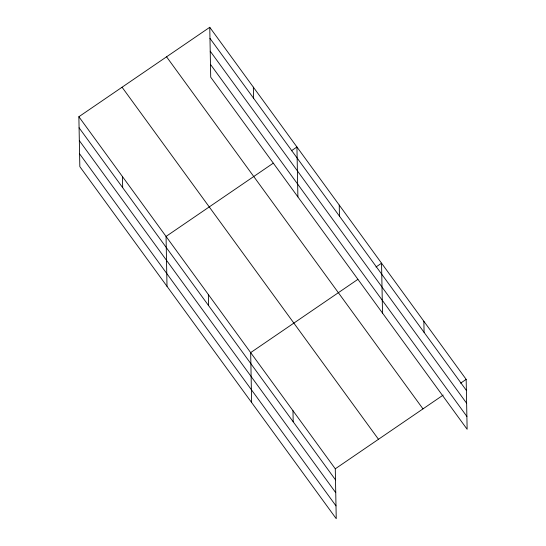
<?xml version="1.0" encoding="UTF-8"?>
<svg xmlns="http://www.w3.org/2000/svg" width="546" height="546" viewBox="0 0 546 546"><rect width="100%" height="100%" fill="white"/><g stroke="black" fill="none" stroke-linecap="round" stroke-linejoin="round"><path stroke-width="0.82" d="M78.87 116.735L335.285 468.802L336.24 518.7L79.832 166.632L78.87 116.735L209.76 27.3L466.168 379.368L467.13 429.265L210.715 77.198L209.76 27.3M273.253 163.186L166.052 236.438L167.008 286.336M291.366 150.812L296.935 147.004L297.898 196.901M357.869 279.368L250.669 352.62L251.624 402.518M375.982 266.994L381.552 263.186L382.514 313.083M335.285 468.802L443.181 395.079M460.599 383.176L466.168 379.368M209.971 38.37L466.386 390.438M210.217 51.181L466.632 403.248M210.469 64.387L466.885 416.455M166.564 56.811L422.979 408.879M122.065 87.217L378.48 439.291M79.081 127.798L335.497 479.866M79.327 140.615L335.742 492.683M79.586 153.815L335.995 505.883M423.86 321.28L424.078 332.343M339.243 205.091L339.462 216.161M292.977 410.708L293.188 421.778M253.344 87.148L253.562 98.219M208.36 294.526L208.572 305.596M122.461 176.583L122.673 187.653"/></g></svg>
